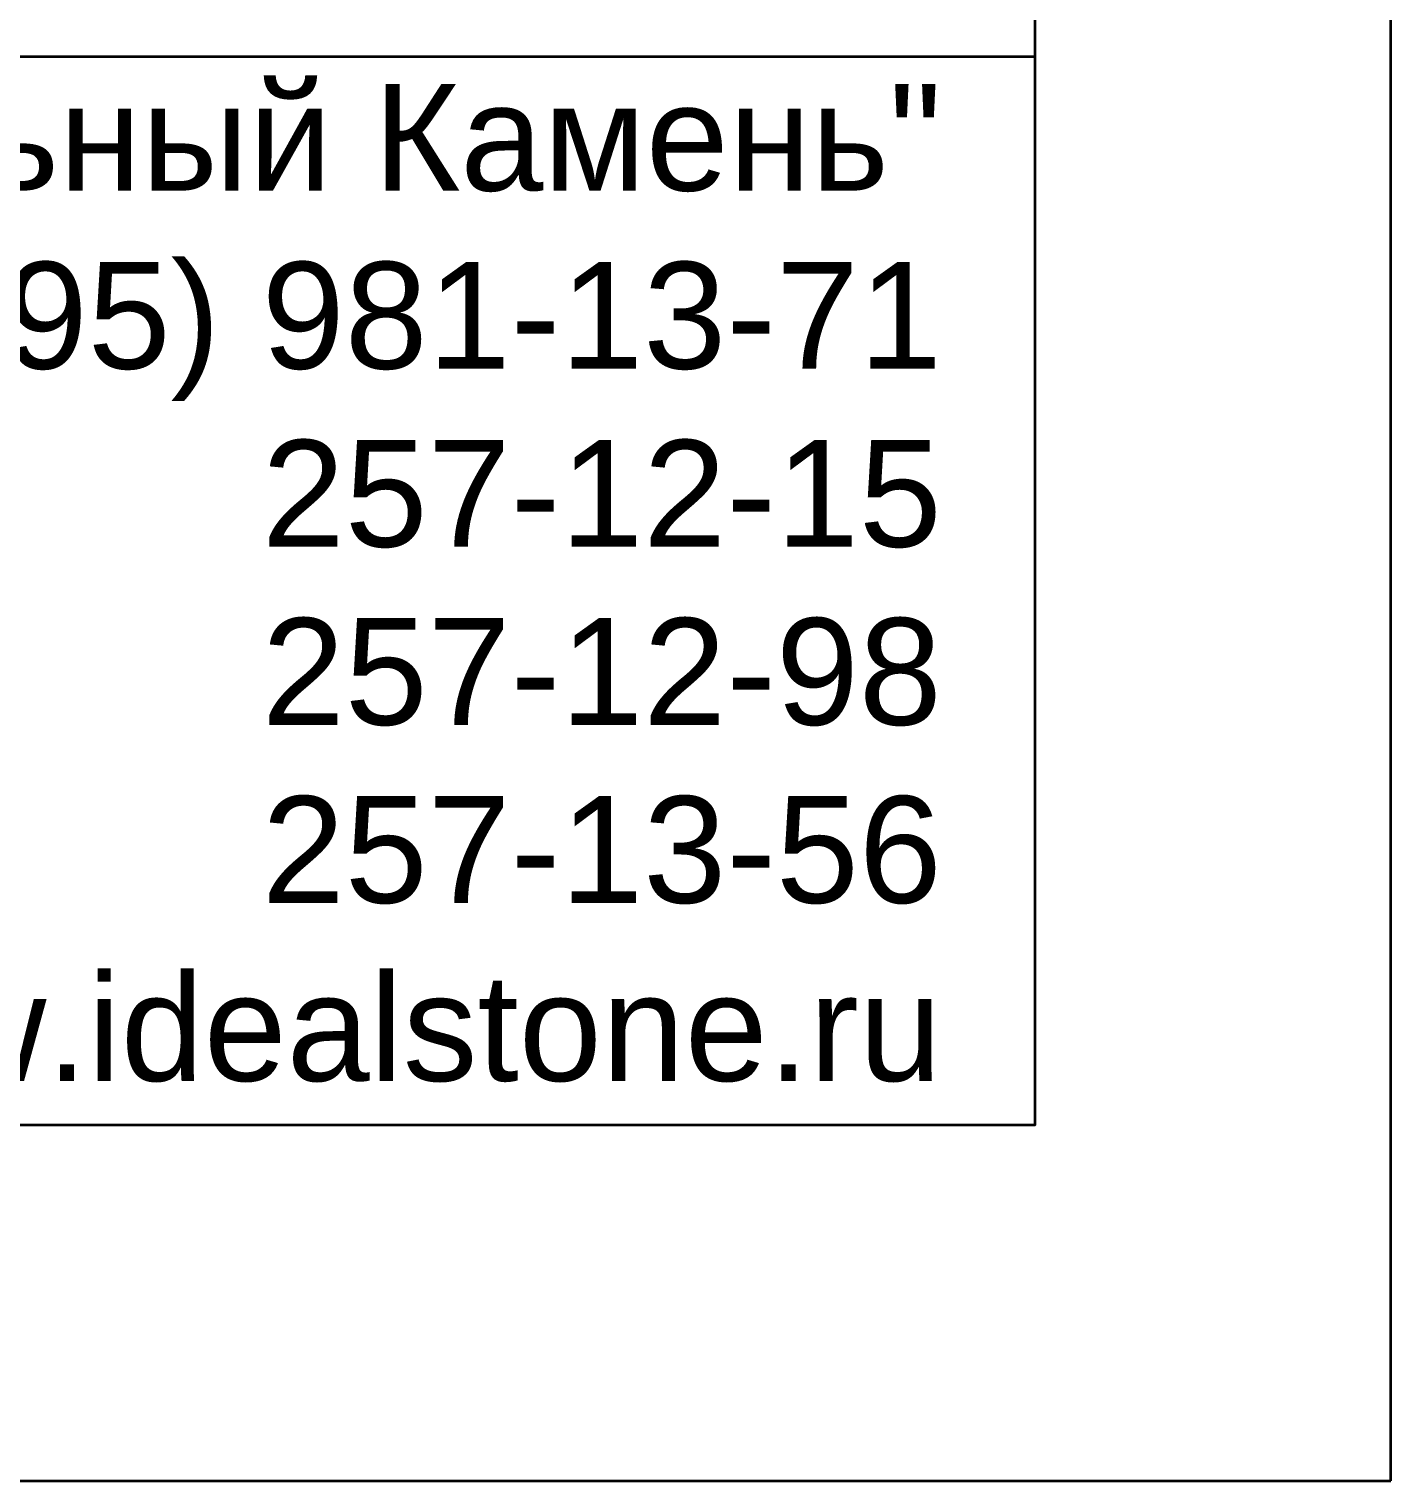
# Model space of a CAD drawing. Header units: millimetres. Extents: x 28767 to 29953, y 4149 to 4989.
# Drawn here: x 29876.1 to 29952.6, y 4149.4 to 4231 of the extents above; entities that cross this region are included whole.
import ezdxf

# ---------------------------------------------------------------- set-up
doc = ezdxf.new("R2010")
doc.units = ezdxf.units.MM
doc.layers.get('0').update_dxf_attribs({"lineweight": 35})
doc.styles.get("Standard").update_dxf_attribs({"font": 'ARIAL.TTF', "height": 5})

msp = doc.modelspace()

# ---------------------------------------------------------------- linework, layer by layer
for points in [[(28766.64220885767, 4149.433499152463), (29952.64220885767, 4149.433499152463), (29952.64220885767, 4989.433499152463), (28766.64220885767, 4989.433499152463)], [(28846.64220885767, 4169.433499152463), (29932.64220885767, 4169.433499152463), (29932.64220885767, 4969.433499152463), (28846.64220885767, 4969.433499152463)], [(29412.64220885767, 4169.433499152463), (29932.64220885767, 4169.433499152463), (29932.64220885767, 4229.433499152463), (29412.64220885767, 4229.433499152463)]]:
    msp.add_lwpolyline(points, close=True)

# ---------------------------------------------------------------- texts
at = {"insert": (29927.40346546431, 4199.862916460752), "char_height": 6, "attachment_point": 6}
msp.add_mtext('{\\fArial|b0|i0|c204|p34;ЗАО "Идеальный Камень"\\P8(495) 981-13-71\\P257-12-15\\P257-12-98\\P257-13-56\\Pwww.idealstone.ru}', dxfattribs=at)

doc.saveas('drawing.dxf')
